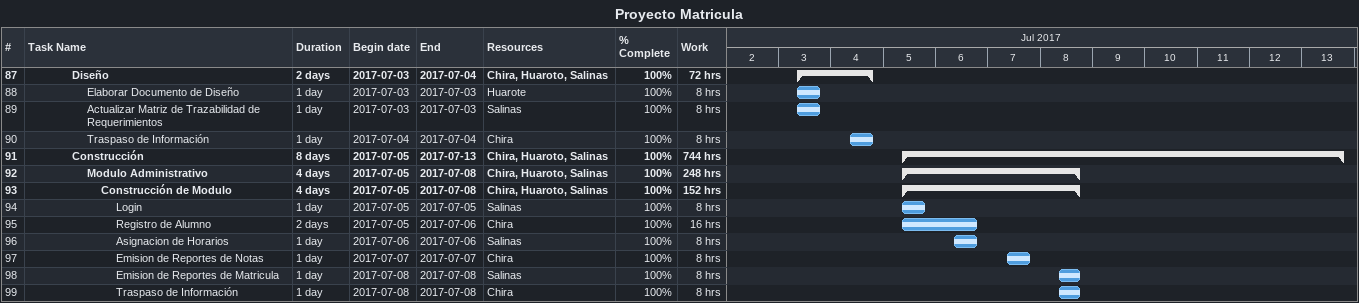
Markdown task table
Proyecto Matricula

| ID | Level | Task | Duration | Start | Finish | Resources | % complete | Work (h) |
|---|---|---|---|---|---|---|---|---|
| 87 | 4 | **Diseño** | 2d | 2017-07-03 | 2017-07-04 | Chira, Huaroto, Salinas | 100 | 72 |
| 88 | 5 | Elaborar Documento de Diseño | 1d | 2017-07-03 | 2017-07-03 | Huarote | 100 | 8 |
| 89 | 5 | Actualizar Matriz de Trazabilidad de Requerimientos | 1d | 2017-07-03 | 2017-07-03 | Salinas | 100 | 8 |
| 90 | 5 | Traspaso de Información | 1d | 2017-07-04 | 2017-07-04 | Chira | 100 | 8 |
| 91 | 4 | **Construcción** | 8d | 2017-07-05 | 2017-07-13 | Chira, Huaroto, Salinas | 100 | 744 |
| 92 | 5 | **Modulo Administrativo** | 4d | 2017-07-05 | 2017-07-08 | Chira, Huaroto, Salinas | 100 | 248 |
| 93 | 6 | **Construcción de Modulo** | 4d | 2017-07-05 | 2017-07-08 | Chira, Huaroto, Salinas | 100 | 152 |
| 94 | 7 | Login | 1d | 2017-07-05 | 2017-07-05 | Salinas | 100 | 8 |
| 95 | 7 | Registro de Alumno | 2d | 2017-07-05 | 2017-07-06 | Chira | 100 | 16 |
| 96 | 7 | Asignacion de Horarios | 1d | 2017-07-06 | 2017-07-06 | Salinas | 100 | 8 |
| 97 | 7 | Emision de Reportes de Notas | 1d | 2017-07-07 | 2017-07-07 | Chira | 100 | 8 |
| 98 | 7 | Emision de Reportes de Matricula | 1d | 2017-07-08 | 2017-07-08 | Salinas | 100 | 8 |
| 99 | 7 | Traspaso de Información | 1d | 2017-07-08 | 2017-07-08 | Chira | 100 | 8 |
